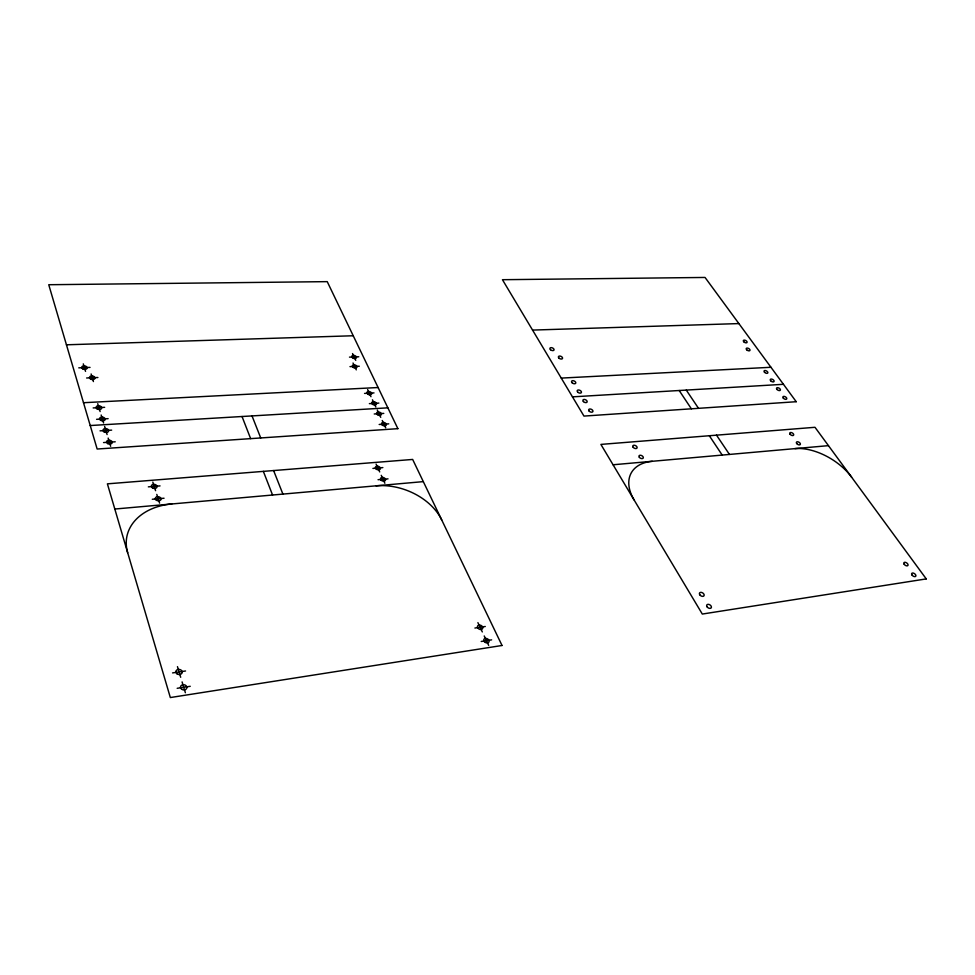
<?xml version="1.0" encoding="UTF-8"?>
<svg xmlns="http://www.w3.org/2000/svg" width="975" height="975" viewBox="0 0 975 975"><rect width="100%" height="100%" fill="white"/><g stroke="black" fill="none" stroke-linecap="round" stroke-linejoin="round"><path stroke-width="1.46" d="M177.182 688.313L190.235 686.303M481.223 641.465L491.632 639.856M172.575 672.908L185.543 670.983M474.91 628.046L485.27 626.498M114.818 509.035L423.308 481.626M613.068 464.77L828.457 445.648M152.295 499.261L164.056 498.237M378.044 479.712L388.026 478.847M148.346 486.854L160.046 485.903M372.913 468.414L382.846 467.598M103.545 442.565L115.221 441.797M379.178 424.478L388.745 423.845M100.047 430.852L111.65 430.133M374.242 413.985L383.772 413.4M90.224 425.539L387.867 407.842M572.471 396.862L783.449 384.308M96.586 419.311L108.127 418.653M369.379 403.638L378.861 403.089M93.173 407.928L104.654 407.318M364.565 393.413L374.01 392.901M83.497 402.712L378.105 387.526M561.247 378.093L770.957 367.283M86.617 377.995L97.89 377.508M349.976 366.637L359.312 366.234M78.78 367.843L90.029 367.392M349.489 357.13L358.776 356.765M66.446 344.797L353.23 335.753M532.557 330.086L738.879 323.578M686.278 390.097L698.502 408.33M716.515 435.167L729.446 454.435M679.185 390.512L691.372 408.805M709.325 435.74L722.207 455.081M352.536 353.572L355.753 360.336M367.624 389.622L370.975 396.703M372.438 399.787L375.826 406.953M377.301 410.073L380.737 417.337M382.237 420.493L385.722 427.842M477.908 622.635L482.308 631.922M484.222 635.968L488.67 645.377M353.035 363.017L356.277 369.866M376.106 464.112L379.689 471.924M381.237 475.325L384.869 483.259M252.025 415.923L260.727 437.958M273.609 470.559L282.908 494.106M242.032 416.508L250.636 438.64M263.36 471.376L272.561 495.02M152.831 482.101L155.586 490.681M156.792 494.41L159.583 503.112M91.114 373.961L93.417 381.554M97.732 403.699L100.12 411.572M101.156 414.997L103.582 422.979M104.63 426.453L107.092 434.558M108.152 438.08L110.65 446.294M177.462 666.644L180.692 677.272M182.093 681.915L185.372 692.725M83.289 363.87L85.544 371.378M127.676 552.715A59.231 43.558 10.5 0 1 171.795 503.965M376.07 485.83A53.808 38.11 20.5 0 1 441.712 519.931M634.043 499.858A48.384 30.176 29.3 0 1 652.263 461.297M794.954 448.622A45.983 26.227 31.7 0 1 851.589 477.153M502.028 645.487L170.332 697.552L107.396 483.844L412.657 459.444L502.028 645.487M926.25 578.906L702.305 614.055L600.893 444.405L814.99 427.294L926.25 578.906M397.873 428.671L97.147 449.024L48.75 284.724L327.234 281.641L397.873 428.671M796.222 401.712L583.964 416.081L502.442 279.703L705.035 277.448L796.222 401.712M484.319 641.623A2.84 2.108 26.9 0 0 488.95 641.977A2.84 2.108 26.9 0 0 486.05 638.393A2.84 2.108 26.9 0 0 484.319 641.623M477.982 628.205A2.815 2.084 26.3 0 0 482.588 628.582A2.815 2.084 26.3 0 0 479.724 625.036A2.815 2.084 26.3 0 0 477.982 628.205M176.962 673.798A3.205 2.559 8.4 0 0 182.179 672.579A3.205 2.559 8.4 0 0 177.974 669.472A3.205 2.559 8.4 0 0 176.962 673.798M181.618 689.203A3.23 2.608 8.5 0 0 186.859 687.936A3.23 2.608 8.5 0 0 182.618 684.791A3.23 2.608 8.5 0 0 181.618 689.203M377.374 414.619A2.498 1.621 19 0 0 381.371 414.509A2.498 1.621 19 0 0 378.3 411.962A2.498 1.621 19 0 0 377.374 414.619M382.2 424.99A2.511 1.645 19.3 0 0 386.295 425.1A2.511 1.645 19.3 0 0 383.419 422.407A2.511 1.645 19.3 0 0 382.2 424.99M107.628 443.564A2.864 1.938 8.6 0 0 112.21 442.687A2.864 1.938 8.6 0 0 108.347 440.273A2.864 1.938 8.6 0 0 107.628 443.564M104.093 431.864A2.852 1.913 8.6 0 0 108.664 431.011A2.852 1.913 8.6 0 0 104.812 428.622A2.852 1.913 8.6 0 0 104.093 431.864M82.717 368.855A2.754 1.767 8.8 0 0 87.128 368.123A2.754 1.767 8.8 0 0 83.399 365.881A2.754 1.767 8.8 0 0 82.717 368.855M90.565 379.007A2.767 1.779 8.9 0 0 94.989 378.251A2.767 1.779 8.9 0 0 91.236 375.997A2.767 1.779 8.9 0 0 90.565 379.007M353.011 367.258A2.438 1.536 18 0 0 356.935 367.246A2.438 1.536 18 0 0 354.01 364.796A2.438 1.536 18 0 0 353.011 367.258M352.511 357.752A2.413 1.511 18 0 0 356.411 357.764A2.413 1.511 18 0 0 353.498 355.327A2.413 1.511 18 0 0 352.511 357.752M372.487 404.259A2.486 1.609 18.8 0 0 376.472 404.174A2.486 1.609 18.8 0 0 373.425 401.651A2.486 1.609 18.8 0 0 372.487 404.259M367.66 394.046A2.462 1.584 18.6 0 0 371.621 393.973A2.462 1.584 18.6 0 0 368.599 391.462A2.462 1.584 18.6 0 0 367.66 394.046M97.171 408.939A2.815 1.853 8.7 0 0 101.692 408.135A2.815 1.853 8.7 0 0 97.902 405.795A2.815 1.853 8.7 0 0 97.171 408.939M100.608 420.322A2.827 1.889 8.7 0 0 105.154 419.494A2.827 1.889 8.7 0 0 101.339 417.129A2.827 1.889 8.7 0 0 100.608 420.322M152.429 487.829A2.888 2.035 9.8 0 0 157.048 486.915A2.888 2.035 9.8 0 0 153.148 484.392A2.888 2.035 9.8 0 0 152.429 487.829M156.402 500.236A2.913 2.06 9.8 0 0 161.046 499.285A2.913 2.06 9.8 0 0 157.109 496.738A2.913 2.06 9.8 0 0 156.402 500.236M375.984 468.865A2.596 1.767 19.3 0 0 380.274 469.036A2.596 1.767 19.3 0 0 377.423 466.135A2.596 1.767 19.3 0 0 375.984 468.865M381.128 480.151A2.608 1.792 19.6 0 0 385.442 480.309A2.608 1.792 19.6 0 0 382.566 477.384A2.608 1.792 19.6 0 0 381.128 480.151M912.015 575.043A2.45 1.402 35.3 0 0 915.732 576.274A2.45 1.402 35.3 0 0 913.526 573.154A2.45 1.402 35.3 0 0 912.015 575.043M904.191 564.293A2.438 1.389 34.9 0 0 907.883 565.524A2.438 1.389 34.9 0 0 905.714 562.429A2.438 1.389 34.9 0 0 904.191 564.293M699.892 594.921A2.608 1.706 32.5 0 0 703.987 595.774A2.608 1.706 32.5 0 0 701.5 592.422A2.608 1.706 32.5 0 0 699.892 594.921M707.033 606.779A2.633 1.731 33 0 0 711.177 607.888A2.633 1.731 33 0 0 708.898 604.427A2.633 1.731 33 0 0 707.033 606.779M776.965 389.403A2.133 1.158 29.2 0 0 780.293 390.232A2.133 1.158 29.2 0 0 778.135 387.758A2.133 1.158 29.2 0 0 776.965 389.403M783.327 398.153A2.145 1.17 29.4 0 0 786.667 398.97A2.145 1.17 29.4 0 0 784.497 396.472A2.145 1.17 29.4 0 0 783.327 398.153M589.18 411.133A2.303 1.402 25.6 0 0 592.849 411.633A2.303 1.402 25.6 0 0 590.362 409.013A2.303 1.402 25.6 0 0 589.18 411.133M583.403 401.554A2.291 1.389 25.3 0 0 587.06 402.066A2.291 1.389 25.3 0 0 584.586 399.47A2.291 1.389 25.3 0 0 583.403 401.554M550.485 349.696A2.218 1.304 23.7 0 0 553.995 350.025A2.218 1.304 23.7 0 0 551.423 347.648A2.218 1.304 23.7 0 0 550.485 349.696M558.894 358.044A2.23 1.316 24 0 0 562.465 358.544A2.23 1.316 24 0 0 560.064 356.082A2.23 1.316 24 0 0 558.894 358.044M746.692 349.781A2.072 1.109 27.9 0 0 749.921 350.464A2.072 1.109 27.9 0 0 747.703 348.136A2.072 1.109 27.9 0 0 746.692 349.781M743.803 341.786A2.06 1.097 27.8 0 0 747.008 342.481A2.06 1.097 27.8 0 0 744.815 340.178A2.06 1.097 27.8 0 0 743.803 341.786M770.677 380.75A2.121 1.146 28.9 0 0 773.992 381.578A2.121 1.146 28.9 0 0 771.847 379.129A2.121 1.146 28.9 0 0 770.677 380.75M764.546 372.292A2.108 1.133 28.6 0 0 767.788 372.95A2.108 1.133 28.6 0 0 765.497 370.573A2.108 1.133 28.6 0 0 764.546 372.292M572.057 382.724A2.267 1.353 24.7 0 0 575.677 383.248A2.267 1.353 24.7 0 0 573.251 380.701A2.267 1.353 24.7 0 0 572.057 382.724M577.7 392.084A2.279 1.365 25 0 0 581.344 392.596A2.279 1.365 25 0 0 578.894 390.024A2.279 1.365 25 0 0 577.7 392.084M633.189 447.33A2.352 1.438 27.3 0 0 636.955 448.098A2.352 1.438 27.3 0 0 634.664 445.295A2.352 1.438 27.3 0 0 633.189 447.33M639.381 457.372A2.364 1.45 27.7 0 0 643.159 458.14A2.364 1.45 27.7 0 0 640.855 455.313A2.364 1.45 27.7 0 0 639.381 457.372M790.091 434.253A2.218 1.243 30.3 0 0 793.553 435.24A2.218 1.243 30.3 0 0 791.481 432.595A2.218 1.243 30.3 0 0 790.091 434.253M796.746 443.564A2.23 1.255 30.6 0 0 800.231 444.551A2.23 1.255 30.6 0 0 798.135 441.87A2.23 1.255 30.6 0 0 796.746 443.564"/></g></svg>
